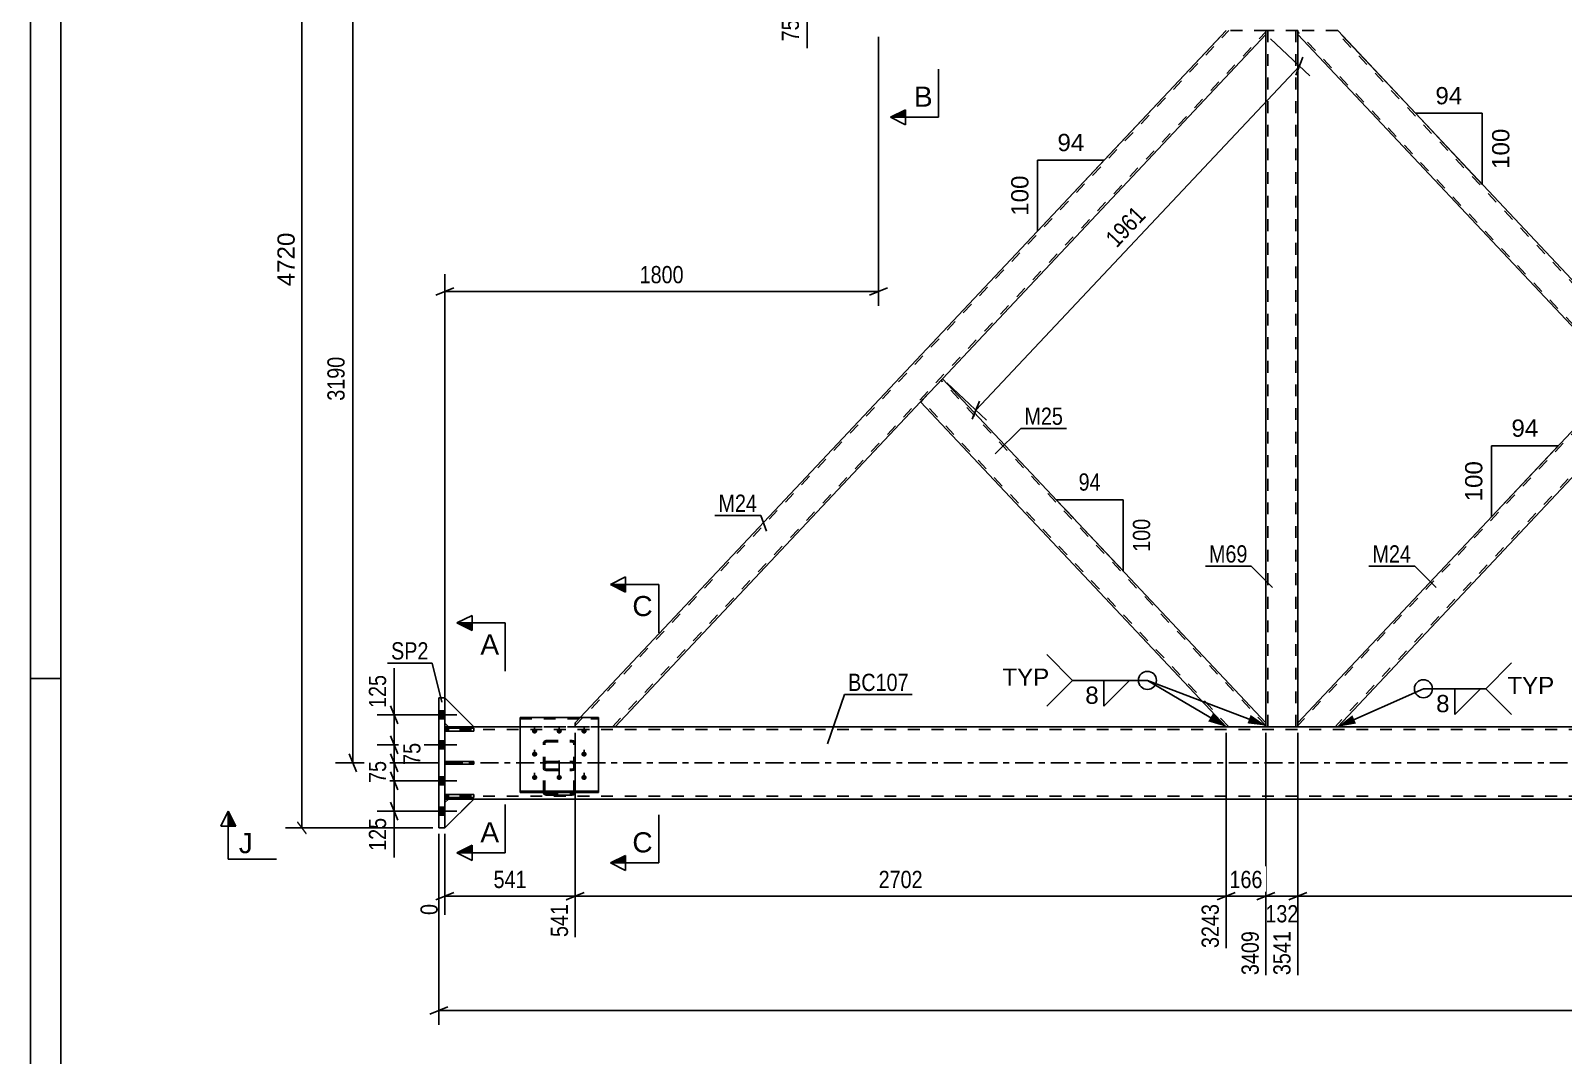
# Model space of a CAD drawing. Header units: millimetres. Extents: x -141 to 1048, y -561 to 280.
# Drawn here: x -140.8 to 113.7, y -176.2 to -6 of the extents above; entities that cross this region are included whole.
import ezdxf

# ---------------------------------------------------------------- set-up
doc = ezdxf.new("R2010")
doc.units = ezdxf.units.MM
doc.linetypes.add('DXK_LINE_DOT2', pattern=[3.9198, 1.9599, -1.9599])
doc.linetypes.add('DXK_LINE_DOT3', pattern=[5.9187, 2.979, -0.9799, 0.9799, -0.9799])
doc.styles.add('Arial', font='ARIAL.TTF', dxfattribs={"height": 0.2})
doc.styles.add('Arial Narrow', font='ARIALN.TTF', dxfattribs={"height": 0.2})

# ---------------------------------------------------------------- blocks, each defined once
blk = doc.blocks.new('Unknown-389626618-1160')
at = {"color": 5, "linetype": 'Continuous'}
for p, q in [((-140.8, 280.39), (-140.8, -560.61)), ((-135.8, 275.39), (-135.8, -555.61)), ((-135.8, -113.61), (-140.8, -113.61))]:
    blk.add_line(p, q, dxfattribs=at)
blk = doc.blocks.new('Part-389626618-6339 - 6323')
at = {"color": 2, "linetype": 'Continuous'}
for p, q in [((69.64, -6.66), (69.64, -6)), ((123.38, -63.8), (69.64, -6.66)), ((127, -59.95), (76.27, -6)), ((126.73, -60.23), (123.38, -63.8)), ((127, -59.95), (126.73, -60.23))]:
    blk.add_line(p, q, dxfattribs=at)
at = {"color": 7, "linetype": 'DXK_LINE_DOT2'}
for p, q in [((76.27, -6), (69.64, -6)), ((123.6, -63.57), (69.64, -6.19)), ((126.78, -60.18), (75.83, -6)), ((126.97, -59.98), (126.73, -60.23))]:
    blk.add_line(p, q, dxfattribs=at)
blk = doc.blocks.new('Part-389626618-6446 - 6323')
at = {"color": 2, "linetype": 'Continuous'}
for p, q in [((-73, -138.4), (-73, -116.8)), ((-72, -116.8), (-73, -116.8)), ((-72, -138.4), (-72, -116.8)), ((-72, -138.4), (-73, -138.4))]:
    blk.add_line(p, q, dxfattribs=at)
blk = doc.blocks.new('Part-389626618-6329 - 6323')
at = {"color": 7, "linetype": 'DXK_LINE_DOT2'}
for p, q in [((-50.36, -121.41), (58.17, -6)), ((-44.17, -121.6), (64.36, -6.19)), ((64.36, -6), (57.73, -6)), ((7, -67.65), (10.62, -63.8)), ((-50.36, -120.94), (-49.53, -120.06)), ((-50.36, -121.6), (-50.36, -120.94)), ((-50.36, -121.6), (-43.73, -121.6))]:
    blk.add_line(p, q, dxfattribs=at)
at = {"color": 2, "linetype": 'Continuous'}
for p, q in [((-49.53, -120.06), (57.73, -6)), ((10.62, -63.8), (64.36, -6.66)), ((64.36, -6.66), (64.36, -6)), ((-43.73, -121.6), (7, -67.65))]:
    blk.add_line(p, q, dxfattribs=at)
blk = doc.blocks.new('Part-389626618-6334 - 6323')
at = {"color": 7, "linetype": 'DXK_LINE_DOT2'}
for p, q in [((178.17, -6), (69.64, -121.41)), ((184.36, -6.19), (75.83, -121.6)), ((184.36, -6), (177.73, -6)), ((127, -59.95), (123.38, -63.8)), ((130.62, -63.8), (127, -67.65)), ((76.27, -121.6), (69.64, -121.6))]:
    blk.add_line(p, q, dxfattribs=at)
at = {"color": 2, "linetype": 'Continuous'}
for p, q in [((177.73, -6), (127, -59.95)), ((184.36, -6.66), (130.62, -63.8)), ((184.36, -6.66), (184.36, -6)), ((123.38, -63.8), (69.64, -120.94)), ((127, -67.65), (76.27, -121.6)), ((69.64, -121.6), (69.64, -120.94))]:
    blk.add_line(p, q, dxfattribs=at)
blk = doc.blocks.new('Part-389626618-6406 - 6323')
at = {"color": 2, "linetype": 'Continuous'}
for p, q in [((7.44, -67.19), (10.62, -63.8)), ((64.36, -120.94), (10.62, -63.8)), ((7, -67.65), (7.44, -67.19)), ((57.73, -121.6), (7, -67.65)), ((64.36, -121.6), (64.36, -120.94))]:
    blk.add_line(p, q, dxfattribs=at)
at = {"color": 7, "linetype": 'DXK_LINE_DOT2'}
for p, q in [((64.36, -121.41), (10.4, -64.03)), ((7.03, -67.62), (7.44, -67.19)), ((7.22, -67.42), (7.24, -67.4)), ((58.17, -121.6), (7.22, -67.42)), ((64.36, -121.6), (57.73, -121.6))]:
    blk.add_line(p, q, dxfattribs=at)
blk = doc.blocks.new('Part-389626618-6693 - 6323')
at = {"color": 2, "linetype": 'Continuous'}
for p, q in [((-72, -122.34), (-72, -121.86)), ((-72, -121.86), (-67.2, -121.86)), ((-67.2, -121.86), (-67.2, -122.34)), ((-67.2, -122.34), (-72, -122.34))]:
    blk.add_line(p, q, dxfattribs=at)
at = {"color": 7, "linetype": 'DXK_LINE_DOT2'}
blk.add_line((-71.4, -122.34), (-71.4, -121.86), dxfattribs=at)
blk = doc.blocks.new('Part-389626618-6690 - 6323')
at = {"color": 2, "linetype": 'Continuous'}
for p, q in [((-72, -133.34), (-72, -132.86)), ((-72, -132.86), (-67.2, -132.86)), ((-67.2, -133.34), (-72, -133.34)), ((-67.2, -132.86), (-67.2, -133.34))]:
    blk.add_line(p, q, dxfattribs=at)
at = {"color": 7, "linetype": 'DXK_LINE_DOT2'}
blk.add_line((-71.4, -133.34), (-71.4, -132.86), dxfattribs=at)
blk = doc.blocks.new('Part-389626618-6374 - 6323')
at = {"color": 7, "linetype": 'DXK_LINE_DOT2'}
for p, q in [((69.64, -6), (64.36, -6)), ((64.36, -6.66), (64.36, -6)), ((64.68, -121.6), (64.68, -6)), ((69.32, -121.6), (69.32, -6)), ((69.64, -6.66), (69.64, -6)), ((64.36, -121.6), (64.36, -120.94)), ((69.64, -121.6), (64.36, -121.6)), ((69.64, -121.6), (69.64, -120.94))]:
    blk.add_line(p, q, dxfattribs=at)
at = {"color": 2, "linetype": 'Continuous'}
for p, q in [((64.36, -120.94), (64.36, -6.66)), ((69.64, -120.94), (69.64, -6.66))]:
    blk.add_line(p, q, dxfattribs=at)
blk = doc.blocks.new('Part-389626618-6397 - 6323')
at = {"color": 7, "linetype": 'DXK_LINE_DOT2'}
for p, q in [((-55.6, -124.18), (-55.64, -124.36)), ((-55.64, -132.46), (-55.64, -124.36)), ((-55.5, -124.04), (-55.6, -124.18)), ((-55.34, -123.94), (-55.5, -124.04)), ((-55.4, -124.36), (-55.38, -124.27)), ((-55.4, -132.46), (-55.4, -124.36)), ((-55.38, -124.27), (-55.33, -124.2)), ((-55.16, -123.91), (-55.34, -123.94)), ((-55.33, -124.2), (-55.25, -124.15)), ((-55.25, -124.15), (-55.16, -124.13)), ((-55.16, -123.91), (-50.84, -123.91)), ((-55.16, -124.13), (-50.84, -124.13)), ((-50.66, -123.94), (-50.84, -123.91)), ((-50.84, -124.13), (-50.75, -124.15)), ((-50.75, -124.15), (-50.67, -124.2)), ((-50.67, -124.2), (-50.62, -124.27)), ((-50.5, -124.04), (-50.66, -123.94)), ((-50.62, -124.27), (-50.6, -124.36)), ((-50.6, -132.46), (-50.6, -124.36)), ((-50.4, -124.18), (-50.5, -124.04)), ((-50.36, -124.36), (-50.4, -124.18)), ((-50.36, -132.46), (-50.36, -124.36)), ((-55.64, -127.86), (-55.6, -127.67)), ((-55.64, -128.42), (-55.6, -128.59)), ((-55.6, -128.59), (-55.5, -128.74)), ((-55.5, -128.74), (-55.34, -128.83)), ((-55.38, -127.77), (-55.4, -127.86)), ((-55.38, -128.5), (-55.4, -128.42)), ((-55.33, -127.68), (-55.38, -127.77)), ((-55.33, -128.58), (-55.38, -128.5)), ((-55.34, -127.39), (-55.16, -127.35)), ((-55.34, -128.83), (-55.16, -128.87)), ((-55.25, -127.63), (-55.33, -127.68)), ((-55.25, -128.63), (-55.33, -128.58)), ((-55.16, -127.61), (-55.25, -127.63)), ((-55.16, -128.64), (-55.25, -128.63)), ((-55.16, -127.35), (-50.84, -127.35)), ((-55.16, -127.61), (-50.84, -127.61)), ((-55.16, -128.64), (-50.84, -128.64)), ((-55.16, -128.87), (-50.84, -128.87)), ((-50.84, -127.35), (-50.66, -127.39)), ((-50.75, -127.63), (-50.84, -127.61)), ((-50.75, -128.63), (-50.84, -128.64)), ((-50.84, -128.87), (-50.66, -128.83)), ((-50.67, -127.68), (-50.75, -127.63)), ((-50.67, -128.58), (-50.75, -128.63)), ((-50.62, -127.77), (-50.67, -127.68)), ((-50.62, -128.5), (-50.67, -128.58)), ((-50.66, -128.83), (-50.5, -128.74)), ((-50.6, -127.86), (-50.62, -127.77)), ((-50.6, -128.42), (-50.62, -128.5)), ((-50.5, -128.74), (-50.4, -128.59)), ((-50.4, -127.67), (-50.36, -127.86)), ((-50.4, -128.59), (-50.36, -128.42)), ((-55.63, -132.5), (-55.64, -132.46)), ((-55.4, -132.46), (-55.38, -132.56)), ((-55.38, -132.56), (-55.33, -132.64)), ((-55.33, -132.64), (-55.25, -132.7)), ((-55.25, -132.7), (-55.16, -132.72)), ((-55.16, -132.72), (-50.84, -132.72)), ((-50.84, -132.72), (-50.75, -132.7)), ((-50.75, -132.7), (-50.67, -132.64)), ((-50.67, -132.64), (-50.62, -132.56)), ((-50.62, -132.56), (-50.6, -132.46)), ((-50.36, -132.46), (-50.37, -132.5))]:
    blk.add_line(p, q, dxfattribs=at)
at = {"color": 7, "linetype": 'DXK_LINE_DOT3'}
blk.add_line((-53, -130.16), (-53, -126.39), dxfattribs=at)
at = {"color": 2, "linetype": 'Continuous'}
for p, q in [((-55.6, -132.66), (-55.63, -132.5)), ((-55.16, -132.97), (-55.34, -132.93)), ((-55.16, -132.97), (-50.84, -132.97)), ((-50.66, -132.93), (-50.84, -132.97)), ((-50.37, -132.5), (-50.4, -132.66))]:
    blk.add_line(p, q, dxfattribs=at)
at = {"color": 7, "linetype": 'DXK_LINE_DOT2'}
for centre, start, end in [((-55.14, -127.84), 114.32, 159.2417), ((-50.86, -127.84), 20.7583, 65.68)]:
    blk.add_arc(centre, 0.496, start, end, dxfattribs=at)
at = {"color": 2, "linetype": 'Continuous'}
for centre, start, end in [((-55.14, -132.48), 200.7583, 245.68), ((-50.86, -132.48), 294.32, 339.2417)]:
    blk.add_arc(centre, 0.496, start, end, dxfattribs=at)
blk = doc.blocks.new('Part-389626618-6480 - 6323')
at = {"color": 2, "linetype": 'Continuous'}
for p, q in [((-59.5, -120.06), (-46.5, -120.06)), ((-59.5, -132.5), (-59.5, -120.06)), ((-46.5, -132.5), (-46.5, -120.06)), ((-59.5, -132.28), (-46.5, -132.28)), ((-46.5, -132.5), (-59.5, -132.5))]:
    blk.add_line(p, q, dxfattribs=at)
at = {"color": 7, "linetype": 'DXK_LINE_DOT2'}
blk.add_line((-59.5, -120.28), (-46.5, -120.28), dxfattribs=at)
blk = doc.blocks.new('Part-389626618-6500 - 6323')
at = {"color": 2, "linetype": 'Continuous'}
for p, q in [((-72, -121.6), (-71.4, -121.6)), ((-59.5, -121.6), (-67.2, -121.6)), ((180.5, -121.6), (-46.5, -121.6)), ((-72, -133.6), (-71.4, -133.6)), ((555.64, -133.6), (-67.2, -133.6))]:
    blk.add_line(p, q, dxfattribs=at)
at = {"color": 7, "linetype": 'DXK_LINE_DOT2'}
for p, q in [((-72, -133.6), (-72, -121.6)), ((555.64, -122.08), (-72, -122.08)), ((-67.2, -121.6), (-71.4, -121.6)), ((555.64, -121.6), (-59.5, -121.6)), ((-59.5, -121.6), (-46.5, -121.6)), ((555.64, -133.12), (-72, -133.12)), ((-67.2, -133.6), (-71.4, -133.6))]:
    blk.add_line(p, q, dxfattribs=at)
at = {"color": 7, "linetype": 'DXK_LINE_DOT3'}
blk.add_line((-72, -127.6), (555.64, -127.6), dxfattribs=at)
blk = doc.blocks.new('Part-389626618-6675 - 6323')
at = {"color": 7, "linetype": 'DXK_LINE_DOT2'}
for p, q in [((-71.4, -133.6), (-72, -134.2)), ((-72, -138.4), (-67.2, -133.6)), ((-72, -134.2), (-72, -138.4)), ((-67.2, -133.6), (-71.4, -133.6))]:
    blk.add_line(p, q, dxfattribs=at)
blk = doc.blocks.new('Bolt-389626618-6561 - 6323')
at = {"linetype": 'Continuous'}
for points in [[(-73, -118.94), (-73, -120.26), (-72, -120.26), (-72, -118.94)], [(-73, -118.94), (-73, -120.26), (-72, -120.26), (-72, -118.94)], [(-73, -118.94), (-73, -120.26), (-72, -120.26), (-72, -118.94)], [(-73, -123.94), (-73, -125.26), (-72, -125.26), (-72, -123.94)], [(-73, -123.94), (-73, -125.26), (-72, -125.26), (-72, -123.94)], [(-73, -129.94), (-73, -131.26), (-72, -131.26), (-72, -129.94)], [(-73, -129.94), (-73, -131.26), (-72, -131.26), (-72, -129.94)], [(-73, -134.94), (-73, -136.26), (-72, -136.26), (-72, -134.94)], [(-73, -134.94), (-73, -136.26), (-72, -136.26), (-72, -134.94)], [(-73, -134.94), (-73, -136.26), (-72, -136.26), (-72, -134.94)]]:
    blk.add_hatch(color=1, dxfattribs=at).paths.add_polyline_path(points)
at = {"color": 1, "linetype": 'Continuous'}
for p, q in [((-74.76, -119.6), (-70, -119.6)), ((-74.76, -119.6), (-70, -119.6)), ((-74.76, -119.6), (-70, -119.6)), ((-73, -118.94), (-72, -118.94)), ((-73, -118.94), (-72, -118.94)), ((-73, -118.94), (-72, -118.94)), ((-73, -120.26), (-72, -120.26)), ((-73, -120.26), (-72, -120.26)), ((-73, -120.26), (-72, -120.26)), ((-74.76, -124.6), (-70, -124.6)), ((-74.76, -124.6), (-70, -124.6)), ((-73, -123.94), (-72, -123.94)), ((-73, -123.94), (-72, -123.94)), ((-73, -125.26), (-72, -125.26)), ((-73, -125.26), (-72, -125.26)), ((-74.76, -130.6), (-70, -130.6)), ((-74.76, -130.6), (-70, -130.6)), ((-73, -129.94), (-72, -129.94)), ((-73, -129.94), (-72, -129.94)), ((-73, -131.26), (-72, -131.26)), ((-73, -131.26), (-72, -131.26)), ((-74.76, -135.6), (-70, -135.6)), ((-74.76, -135.6), (-70, -135.6)), ((-74.76, -135.6), (-70, -135.6)), ((-73, -134.94), (-72, -134.94)), ((-73, -134.94), (-72, -134.94)), ((-73, -134.94), (-72, -134.94)), ((-73, -136.26), (-72, -136.26)), ((-73, -136.26), (-72, -136.26)), ((-73, -136.26), (-72, -136.26))]:
    blk.add_line(p, q, dxfattribs=at)
blk = doc.blocks.new('Bolt-389626618-6569 - 6323')
at = {"linetype": 'Continuous'}
for points in [[(-57.1, -122.73), (-57.19, -122.72), (-57.28, -122.69), (-57.36, -122.65), (-57.43, -122.59), (-57.48, -122.52), (-57.52, -122.44), (-57.54, -122.36), (-57.54, -122.27), (-57.52, -122.19), (-57.48, -122.11), (-57.43, -122.04), (-57.36, -121.98), (-57.28, -121.94), (-57.19, -121.91), (-57.1, -121.9), (-57.01, -121.91), (-56.92, -121.94), (-56.84, -121.98), (-56.77, -122.04), (-56.72, -122.11), (-56.68, -122.19), (-56.66, -122.27), (-56.66, -122.36), (-56.68, -122.44), (-56.72, -122.52), (-56.77, -122.59), (-56.84, -122.65), (-56.92, -122.69), (-57.01, -122.72)], [(-53.02, -122.73), (-53.11, -122.72), (-53.2, -122.69), (-53.28, -122.65), (-53.35, -122.59), (-53.4, -122.52), (-53.44, -122.44), (-53.46, -122.36), (-53.46, -122.27), (-53.44, -122.19), (-53.4, -122.11), (-53.35, -122.04), (-53.28, -121.98), (-53.2, -121.94), (-53.11, -121.91), (-53.02, -121.9), (-52.93, -121.91), (-52.84, -121.94), (-52.76, -121.98), (-52.69, -122.04), (-52.64, -122.11), (-52.6, -122.19), (-52.58, -122.27), (-52.58, -122.36), (-52.6, -122.44), (-52.64, -122.52), (-52.69, -122.59), (-52.76, -122.65), (-52.84, -122.69), (-52.93, -122.72)], [(-48.9, -122.73), (-48.99, -122.72), (-49.08, -122.69), (-49.16, -122.65), (-49.23, -122.59), (-49.28, -122.52), (-49.32, -122.44), (-49.34, -122.36), (-49.34, -122.27), (-49.32, -122.19), (-49.28, -122.11), (-49.23, -122.04), (-49.16, -121.98), (-49.08, -121.94), (-48.99, -121.91), (-48.9, -121.9), (-48.81, -121.91), (-48.72, -121.94), (-48.64, -121.98), (-48.57, -122.04), (-48.52, -122.11), (-48.48, -122.19), (-48.46, -122.27), (-48.46, -122.36), (-48.48, -122.44), (-48.52, -122.52), (-48.57, -122.59), (-48.64, -122.65), (-48.72, -122.69), (-48.81, -122.72)], [(-57.1, -126.56), (-57.19, -126.55), (-57.28, -126.53), (-57.36, -126.48), (-57.43, -126.43), (-57.48, -126.36), (-57.52, -126.28), (-57.54, -126.19), (-57.54, -126.11), (-57.52, -126.02), (-57.48, -125.94), (-57.43, -125.87), (-57.36, -125.81), (-57.28, -125.77), (-57.19, -125.74), (-57.1, -125.74), (-57.01, -125.74), (-56.92, -125.77), (-56.84, -125.81), (-56.77, -125.87), (-56.72, -125.94), (-56.68, -126.02), (-56.66, -126.11), (-56.66, -126.19), (-56.68, -126.28), (-56.72, -126.36), (-56.77, -126.43), (-56.84, -126.48), (-56.92, -126.53), (-57.01, -126.55)], [(-48.9, -126.56), (-48.99, -126.55), (-49.08, -126.53), (-49.16, -126.48), (-49.23, -126.43), (-49.28, -126.36), (-49.32, -126.28), (-49.34, -126.19), (-49.34, -126.11), (-49.32, -126.02), (-49.28, -125.94), (-49.23, -125.87), (-49.16, -125.81), (-49.08, -125.77), (-48.99, -125.74), (-48.9, -125.74), (-48.81, -125.74), (-48.72, -125.77), (-48.64, -125.81), (-48.57, -125.87), (-48.52, -125.94), (-48.48, -126.02), (-48.46, -126.11), (-48.46, -126.19), (-48.48, -126.28), (-48.52, -126.36), (-48.57, -126.43), (-48.64, -126.48), (-48.72, -126.53), (-48.81, -126.55)], [(-57.1, -130.43), (-57.19, -130.43), (-57.28, -130.4), (-57.36, -130.36), (-57.43, -130.3), (-57.48, -130.23), (-57.52, -130.15), (-57.54, -130.06), (-57.54, -129.98), (-57.52, -129.89), (-57.48, -129.81), (-57.43, -129.74), (-57.36, -129.69), (-57.28, -129.64), (-57.19, -129.62), (-57.1, -129.61), (-57.01, -129.62), (-56.92, -129.64), (-56.84, -129.69), (-56.77, -129.74), (-56.72, -129.81), (-56.68, -129.89), (-56.66, -129.98), (-56.66, -130.06), (-56.68, -130.15), (-56.72, -130.23), (-56.77, -130.3), (-56.84, -130.36), (-56.92, -130.4), (-57.01, -130.43)], [(-53.02, -130.43), (-53.11, -130.43), (-53.2, -130.4), (-53.28, -130.36), (-53.35, -130.3), (-53.4, -130.23), (-53.44, -130.15), (-53.46, -130.06), (-53.46, -129.98), (-53.44, -129.89), (-53.4, -129.81), (-53.35, -129.74), (-53.28, -129.69), (-53.2, -129.64), (-53.11, -129.62), (-53.02, -129.61), (-52.93, -129.62), (-52.84, -129.64), (-52.76, -129.69), (-52.69, -129.74), (-52.64, -129.81), (-52.6, -129.89), (-52.58, -129.98), (-52.58, -130.06), (-52.6, -130.15), (-52.64, -130.23), (-52.69, -130.3), (-52.76, -130.36), (-52.84, -130.4), (-52.93, -130.43)], [(-48.9, -130.43), (-48.99, -130.43), (-49.08, -130.4), (-49.16, -130.36), (-49.23, -130.3), (-49.28, -130.23), (-49.32, -130.15), (-49.34, -130.06), (-49.34, -129.98), (-49.32, -129.89), (-49.28, -129.81), (-49.23, -129.74), (-49.16, -129.69), (-49.08, -129.64), (-48.99, -129.62), (-48.9, -129.61), (-48.81, -129.62), (-48.72, -129.64), (-48.64, -129.69), (-48.57, -129.74), (-48.52, -129.81), (-48.48, -129.89), (-48.46, -129.98), (-48.46, -130.06), (-48.48, -130.15), (-48.52, -130.23), (-48.57, -130.3), (-48.64, -130.36), (-48.72, -130.4), (-48.81, -130.43)]]:
    blk.add_hatch(color=1, dxfattribs=at).paths.add_polyline_path(points)
at = {"color": 1, "linetype": 'Continuous'}
for p, q in [((-57.1, -122.71), (-57.1, -121.58)), ((-53.02, -122.71), (-53.02, -121.58)), ((-48.9, -122.71), (-48.9, -121.58)), ((-57.1, -126.55), (-57.1, -125.41)), ((-48.9, -126.55), (-48.9, -125.41)), ((-57.1, -130.42), (-57.1, -129.28)), ((-53.02, -130.42), (-53.02, -129.28)), ((-48.9, -130.42), (-48.9, -129.28))]:
    blk.add_line(p, q, dxfattribs=at)
blk = doc.blocks.new('Part-389626618-6699 - 6323')
at = {"color": 7, "linetype": 'DXK_LINE_DOT2'}
for p, q in [((-67.2, -132.86), (-72, -132.86)), ((-72, -132.86), (-72, -133.34)), ((-72, -133.34), (-67.2, -133.34)), ((-71.4, -133.34), (-71.4, -132.86)), ((-67.2, -133.34), (-67.2, -132.86))]:
    blk.add_line(p, q, dxfattribs=at)
blk = doc.blocks.new('Part-389626618-6678 - 6323')
at = {"color": 2, "linetype": 'Continuous'}
for p, q in [((-71.4, -133.6), (-72, -134.2)), ((-72, -138.4), (-67.2, -133.6)), ((-67.2, -133.6), (-71.4, -133.6))]:
    blk.add_line(p, q, dxfattribs=at)
at = {"color": 7, "linetype": 'DXK_LINE_DOT2'}
blk.add_line((-72, -138.4), (-72, -134.2), dxfattribs=at)
blk = doc.blocks.new('Part-389626618-6681 - 6323')
at = {"color": 7, "linetype": 'DXK_LINE_DOT2'}
for p, q in [((-72, -121), (-72, -116.8)), ((-72, -116.8), (-67.2, -121.6)), ((-71.4, -121.6), (-72, -121)), ((-67.2, -121.6), (-71.4, -121.6))]:
    blk.add_line(p, q, dxfattribs=at)
blk = doc.blocks.new('Part-389626618-6684 - 6323')
at = {"color": 2, "linetype": 'Continuous'}
for p, q in [((-67.2, -121.6), (-72, -116.8)), ((-72, -121), (-71.4, -121.6)), ((-71.4, -121.6), (-67.2, -121.6))]:
    blk.add_line(p, q, dxfattribs=at)
at = {"color": 7, "linetype": 'DXK_LINE_DOT2'}
blk.add_line((-72, -116.8), (-72, -121), dxfattribs=at)
blk = doc.blocks.new('Part-389626618-6687 - 6323')
at = {"color": 2, "linetype": 'Continuous'}
for p, q in [((-72, -127.84), (-72, -127.36)), ((-72, -127.36), (-67.2, -127.36)), ((-67.2, -127.84), (-72, -127.84)), ((-67.2, -127.36), (-67.2, -127.84))]:
    blk.add_line(p, q, dxfattribs=at)
at = {"color": 7, "linetype": 'DXK_LINE_DOT2'}
blk.add_line((-71.4, -127.84), (-71.4, -127.36), dxfattribs=at)
blk = doc.blocks.new('Part-389626618-6696 - 6323')
at = {"color": 7, "linetype": 'DXK_LINE_DOT2'}
for p, q in [((-67.2, -127.36), (-72, -127.36)), ((-72, -127.36), (-72, -127.84)), ((-72, -127.84), (-67.2, -127.84)), ((-71.4, -127.84), (-71.4, -127.36)), ((-67.2, -127.84), (-67.2, -127.36))]:
    blk.add_line(p, q, dxfattribs=at)
blk = doc.blocks.new('Part-389626618-6702 - 6323')
at = {"color": 7, "linetype": 'DXK_LINE_DOT2'}
for p, q in [((-67.2, -121.86), (-72, -121.86)), ((-72, -121.86), (-72, -122.34)), ((-71.4, -122.34), (-71.4, -121.86)), ((-67.2, -122.34), (-67.2, -121.86)), ((-72, -122.34), (-67.2, -122.34))]:
    blk.add_line(p, q, dxfattribs=at)
blk = doc.blocks.new('StraightDimension-389626618-25746 - 6323')
at = {"color": 7, "linetype": 'Continuous'}
for p, q in [((64.36, -122.6), (64.36, -162.85)), ((69.64, -122.6), (69.64, -162.85)), ((62.86, -150.34), (65.86, -149.14)), ((64.36, -149.74), (69.64, -149.74)), ((71.14, -149.14), (68.14, -150.34))]:
    blk.add_line(p, q, dxfattribs=at)
at = {"color": 0}
blk.add_wipeout([(70.34, -154.69), (70.34, -150.49), (63.66, -150.49), (63.66, -154.69)], dxfattribs=at)
at = {"color": 0, "linetype": 'Continuous'}
blk.add_wipeout([(69.04, -154.94), (64.84, -154.94), (64.84, -163.45), (69.04, -163.45)], dxfattribs=at)
at = {"color": 3, "style": 'Arial Narrow'}
blk.add_text('132', height=2.863, dxfattribs=at).set_placement((64.26, -154.09))
at = {"color": 3, "linetype": 'Continuous', "style": 'Arial Narrow'}
blk.add_text('3541', height=2.863, rotation=90.0002, dxfattribs=at).set_placement((68.44, -162.85))
blk = doc.blocks.new('StraightDimension-389626618-25747 - 6323')
at = {"color": 7, "linetype": 'Continuous'}
for p, q in [((57.73, -122.6), (57.73, -158.35)), ((64.36, -122.6), (64.36, -162.85)), ((56.23, -150.34), (59.23, -149.14)), ((57.73, -149.74), (64.36, -149.74)), ((65.86, -149.14), (62.86, -150.34))]:
    blk.add_line(p, q, dxfattribs=at)
at = {"color": 0}
blk.add_wipeout([(64.39, -148.99), (64.39, -144.79), (57.7, -144.79), (57.7, -148.99)], dxfattribs=at)
at = {"color": 0, "linetype": 'Continuous'}
blk.add_wipeout([(63.76, -154.94), (59.56, -154.94), (59.56, -163.45), (63.76, -163.45)], dxfattribs=at)
at = {"color": 3, "style": 'Arial Narrow'}
blk.add_text('166', height=2.863, dxfattribs=at).set_placement((58.3, -148.39))
at = {"color": 3, "linetype": 'Continuous', "style": 'Arial Narrow'}
blk.add_text('3409', height=2.863, rotation=90.0002, dxfattribs=at).set_placement((63.16, -162.85))
blk = doc.blocks.new('StraightDimension-389626618-53090 - 6323')
at = {"color": 7, "linetype": 'Continuous'}
for p, q in [((-1, 0), (-14.71, 0)), ((-12.46, 1.5), (-11.26, -1.5)), ((-11.86, -3), (-11.86, 0)), ((-11.26, -4.5), (-12.46, -1.5)), ((-2.6, -3), (-14.71, -3))]:
    blk.add_line(p, q, dxfattribs=at)
at = {"color": 0}
blk.add_wipeout([(-12.61, -3.53), (-16.81, -3.53), (-16.81, -8.38), (-12.61, -8.38)], dxfattribs=at)
at = {"color": 7, "linetype": 'Continuous'}
blk.add_line((-11.86, -3), (-11.86, -8.91), dxfattribs=at)
blk.add_line((-11.86, -3), (-11.86, -8.91), dxfattribs=at)
at = {"color": 3, "style": 'Arial Narrow'}
blk.add_text('75', height=2.863, rotation=90.0002, dxfattribs=at).set_placement((-13.21, -7.78))
blk = doc.blocks.new('AngleDimension-389626618-24327 - 6323')
at = {"color": 7, "linetype": 'Continuous'}
for p, q in [((101.8, -74.94), (112.9, -74.94)), ((101.8, -86.74), (112.9, -74.94)), ((101.8, -86.74), (101.8, -74.94)), ((112.58, -75.28), (112.9, -74.94))]:
    blk.add_line(p, q, dxfattribs=at)
at = {"color": 0}
for points in [[(110.18, -74.04), (110.18, -69.84), (104.53, -69.84), (104.53, -74.04)], [(100.9, -76.9), (96.7, -76.9), (96.7, -84.77), (100.9, -84.77)]]:
    blk.add_wipeout(points, dxfattribs=at)
at = {"color": 3, "style": 'Arial'}
blk.add_text('94', height=2.865, dxfattribs=at).set_placement((105.13, -73.44))
blk.add_text('100', height=2.865, rotation=90.0002, dxfattribs=at).set_placement((100.3, -84.17))
blk = doc.blocks.new('StraightDimension-389626618-53164 - 6323')
at = {"color": 7, "linetype": 'Continuous'}
for p, q in [((-81.02, -129.1), (-79.82, -132.1)), ((-74.61, -130.6), (-83.27, -130.6)), ((-80.42, -135.6), (-80.42, -130.6)), ((-79.82, -137.1), (-81.02, -134.1)), ((-74.61, -135.6), (-83.27, -135.6))]:
    blk.add_line(p, q, dxfattribs=at)
at = {"color": 0}
blk.add_wipeout([(-81.17, -136.13), (-85.37, -136.13), (-85.37, -142.81), (-81.17, -142.81)], dxfattribs=at)
at = {"color": 7, "linetype": 'Continuous'}
blk.add_line((-80.42, -135.6), (-80.42, -143.33), dxfattribs=at)
blk.add_line((-80.42, -135.6), (-80.42, -143.33), dxfattribs=at)
at = {"color": 3, "style": 'Arial Narrow'}
blk.add_text('125', height=2.863, rotation=90.0002, dxfattribs=at).set_placement((-81.77, -142.21))
blk = doc.blocks.new('StraightDimension-389626618-24314 - 6323')
at = {"linetype": 'Continuous'}
blk.add_hatch(color=7, dxfattribs=at).paths.add_polyline_path([(-94.93, -139.3), (-95.08, -139.5), (-96.58, -137.5), (-96.43, -137.3)])
at = {"color": 7, "linetype": 'Continuous'}
for p, q in [((-95.75, -138.4), (-95.75, 50.4)), ((-74, -138.4), (-98.45, -138.4))]:
    blk.add_line(p, q, dxfattribs=at)
at = {"color": 0}
blk.add_wipeout([(-96.35, -38.95), (-100.55, -38.95), (-100.55, -49.05), (-96.35, -49.05)], dxfattribs=at)
at = {"color": 3, "style": 'Arial'}
blk.add_text('4720', height=2.865, rotation=90.0002, dxfattribs=at).set_placement((-96.95, -48.45))
blk = doc.blocks.new('AngleDimension-389626618-44375 - 6323')
at = {"color": 7, "linetype": 'Continuous'}
for p, q in [((32.37, -86.92), (29.52, -83.89)), ((40.62, -83.89), (29.52, -83.89)), ((40.62, -95.69), (29.52, -83.89)), ((40.62, -95.69), (40.62, -83.89))]:
    blk.add_line(p, q, dxfattribs=at)
at = {"color": 0}
for points in [[(37.5, -82.99), (37.5, -78.79), (32.64, -78.79), (32.64, -82.99)], [(45.72, -86.45), (41.52, -86.45), (41.52, -93.14), (45.72, -93.14)]]:
    blk.add_wipeout(points, dxfattribs=at)
at = {"color": 3, "style": 'Arial Narrow'}
blk.add_text('94', height=2.863, dxfattribs=at).set_placement((33.24, -82.39))
blk.add_text('100', height=2.863, rotation=90.0002, dxfattribs=at).set_placement((45.12, -92.54))
blk = doc.blocks.new('StraightDimension-389626618-25749 - 6323')
at = {"color": 7, "linetype": 'Continuous'}
for p, q in [((-50.36, -122.6), (-50.36, -156.52)), ((-72, -139.4), (-72, -152.86)), ((-70.5, -149.14), (-73.5, -150.34)), ((-72, -149.74), (-50.36, -149.74)), ((-51.86, -150.34), (-48.86, -149.14))]:
    blk.add_line(p, q, dxfattribs=at)
at = {"color": 0}
blk.add_wipeout([(-57.84, -148.99), (-57.84, -144.79), (-64.52, -144.79), (-64.52, -148.99)], dxfattribs=at)
at = {"color": 0, "linetype": 'Continuous'}
for points in [[(-72.6, -150.44), (-76.8, -150.44), (-76.8, -153.46), (-72.6, -153.46)], [(-50.96, -150.44), (-55.16, -150.44), (-55.16, -157.12), (-50.96, -157.12)]]:
    blk.add_wipeout(points, dxfattribs=at)
at = {"color": 3, "style": 'Arial Narrow'}
blk.add_text('541', height=2.863, dxfattribs=at).set_placement((-63.92, -148.39))
at = {"color": 3, "linetype": 'Continuous', "style": 'Arial Narrow'}
for s, height, p in [('0', 2.86, (-73.2, -152.86)), ('541', 2.863, (-51.56, -156.52))]:
    blk.add_text(s, height=height, rotation=90.0002, dxfattribs=at).set_placement(p)
blk = doc.blocks.new('StraightDimension-389626618-7374 - 6323')
at = {"color": 7, "linetype": 'Continuous'}
for p, q in [((0, -7), (0, -51.7)), ((-72, -120.6), (-72, -46.45)), ((-70.5, -48.7), (-73.5, -49.9)), ((-72, -49.3), (0, -49.3)), ((-1.5, -49.9), (1.5, -48.7))]:
    blk.add_line(p, q, dxfattribs=at)
at = {"color": 0}
blk.add_wipeout([(-31.74, -48.55), (-31.74, -44.35), (-40.26, -44.35), (-40.26, -48.55)], dxfattribs=at)
at = {"color": 3, "style": 'Arial Narrow'}
blk.add_text('1800', height=2.863, dxfattribs=at).set_placement((-39.66, -47.95))
blk = doc.blocks.new('StraightDimension-389626618-7387 - 6323')
at = {"color": 7, "linetype": 'Continuous'}
for p, q in [((-1, 0), (-90.16, 0)), ((-86.71, -1.5), (-87.91, 1.5)), ((-87.31, -127.6), (-87.31, 0)), ((-87.91, -126.1), (-86.71, -129.1)), ((-73, -127.6), (-90.16, -127.6))]:
    blk.add_line(p, q, dxfattribs=at)
at = {"color": 0}
blk.add_wipeout([(-88.06, -59.54), (-92.26, -59.54), (-92.26, -68.06), (-88.06, -68.06)], dxfattribs=at)
at = {"color": 3, "style": 'Arial Narrow'}
blk.add_text('3190', height=2.863, rotation=90.0002, dxfattribs=at).set_placement((-88.66, -67.46))
blk = doc.blocks.new('AngleDimension-389626618-7395 - 6323')
at = {"color": 7, "linetype": 'Continuous'}
for p, q in [((57.05, -6.73), (37.51, -27.51)), ((26.41, -27.51), (37.51, -27.51)), ((26.41, -39.31), (37.51, -27.51)), ((26.41, -39.31), (26.41, -27.51))]:
    blk.add_line(p, q, dxfattribs=at)
at = {"color": 0}
for points in [[(34.78, -26.61), (34.78, -22.41), (29.13, -22.41), (29.13, -26.61)], [(25.51, -29.47), (21.31, -29.47), (21.31, -37.34), (25.51, -37.34)]]:
    blk.add_wipeout(points, dxfattribs=at)
at = {"color": 3, "style": 'Arial'}
blk.add_text('94', height=2.865, dxfattribs=at).set_placement((29.73, -26.01))
blk.add_text('100', height=2.865, rotation=90.0002, dxfattribs=at).set_placement((24.91, -36.74))
blk = doc.blocks.new('AngleDimension-389626618-7399 - 6323')
at = {"color": 7, "linetype": 'Continuous'}
for p, q in [((76.95, -6.73), (89.18, -19.73)), ((100.28, -19.73), (89.18, -19.73)), ((100.28, -31.53), (89.18, -19.73)), ((100.28, -31.53), (100.28, -19.73))]:
    blk.add_line(p, q, dxfattribs=at)
at = {"color": 0}
for points in [[(97.55, -18.83), (97.55, -14.63), (91.9, -14.63), (91.9, -18.83)], [(105.38, -21.69), (101.18, -21.69), (101.18, -29.56), (105.38, -29.56)]]:
    blk.add_wipeout(points, dxfattribs=at)
at = {"color": 3, "style": 'Arial'}
blk.add_text('94', height=2.865, dxfattribs=at).set_placement((92.5, -18.23))
blk.add_text('100', height=2.865, rotation=90.0002, dxfattribs=at).set_placement((104.78, -28.96))
blk = doc.blocks.new('StraightDimension-389626618-7550 - 6323')
at = {"color": 7, "linetype": 'Continuous'}
for p, q in [((65.09, -7.35), (71.66, -13.53)), ((16.18, -69.02), (69.91, -11.88)), ((69.32, -13.39), (70.5, -10.38)), ((11.35, -64.49), (17.92, -70.67)), ((16.77, -67.52), (15.59, -70.53))]:
    blk.add_line(p, q, dxfattribs=at)
at = {"color": 0}
blk.add_wipeout([(45.41, -36.84), (42.35, -33.96), (36.52, -40.16), (39.58, -43.04)], dxfattribs=at)
at = {"color": 3, "style": 'Arial Narrow'}
blk.add_text('1961', height=2.863, rotation=46.7591, dxfattribs=at).set_placement((39.56, -42.19))
blk = doc.blocks.new('StraightDimension-389626618-25745 - 6323')
at = {"color": 7, "linetype": 'Continuous'}
for p, q in [((69.64, -122.6), (69.64, -162.85)), ((177.73, -122.6), (177.73, -158.35)), ((71.14, -149.14), (68.14, -150.34)), ((69.64, -149.74), (177.73, -149.74)), ((176.23, -150.34), (179.23, -149.14))]:
    blk.add_line(p, q, dxfattribs=at)
at = {"color": 0}
blk.add_wipeout([(127.94, -148.99), (127.94, -144.79), (119.43, -144.79), (119.43, -148.99)], dxfattribs=at)
at = {"color": 0, "linetype": 'Continuous'}
blk.add_wipeout([(177.13, -150.44), (172.93, -150.44), (172.93, -158.95), (177.13, -158.95)], dxfattribs=at)
at = {"color": 3, "style": 'Arial Narrow'}
blk.add_text('2702', height=2.863, dxfattribs=at).set_placement((120.03, -148.39))
at = {"color": 3, "linetype": 'Continuous', "style": 'Arial Narrow'}
blk.add_text('6243', height=2.863, rotation=90.0002, dxfattribs=at).set_placement((176.53, -158.35))
blk = doc.blocks.new('StraightDimension-389626618-25748 - 6323')
at = {"color": 7, "linetype": 'Continuous'}
for p, q in [((-50.36, -122.6), (-50.36, -156.52)), ((57.73, -122.6), (57.73, -158.35)), ((-48.86, -149.14), (-51.86, -150.34)), ((-50.36, -149.74), (57.73, -149.74)), ((56.23, -150.34), (59.23, -149.14))]:
    blk.add_line(p, q, dxfattribs=at)
at = {"color": 0}
blk.add_wipeout([(7.94, -148.99), (7.94, -144.79), (-0.57, -144.79), (-0.57, -148.99)], dxfattribs=at)
at = {"color": 0, "linetype": 'Continuous'}
blk.add_wipeout([(57.13, -150.44), (52.93, -150.44), (52.93, -158.95), (57.13, -158.95)], dxfattribs=at)
at = {"color": 3, "style": 'Arial Narrow'}
blk.add_text('2702', height=2.863, dxfattribs=at).set_placement((0.03, -148.39))
at = {"color": 3, "linetype": 'Continuous', "style": 'Arial Narrow'}
blk.add_text('3243', height=2.863, rotation=90.0002, dxfattribs=at).set_placement((56.53, -158.35))
blk = doc.blocks.new('StraightDimension-389626618-44389 - 6323')
at = {"color": 7, "linetype": 'Continuous'}
for p, q in [((-73, -139.4), (-73, -171.12)), ((-71.5, -168.12), (-74.5, -169.32)), ((-73, -168.72), (587.2, -168.72))]:
    blk.add_line(p, q, dxfattribs=at)
blk = doc.blocks.new('StraightDimension-389626618-53161 - 6323')
at = {"color": 7, "linetype": 'Continuous'}
for p, q in [((-74.61, -119.6), (-83.27, -119.6)), ((-81.02, -118.1), (-79.82, -121.1)), ((-80.42, -124.6), (-80.42, -119.6)), ((-74.61, -124.6), (-83.27, -124.6)), ((-79.82, -126.1), (-81.02, -123.1))]:
    blk.add_line(p, q, dxfattribs=at)
at = {"color": 0}
blk.add_wipeout([(-81.17, -112.39), (-85.37, -112.39), (-85.37, -119.08), (-81.17, -119.08)], dxfattribs=at)
at = {"color": 7, "linetype": 'Continuous'}
blk.add_line((-80.42, -119.6), (-80.42, -111.87), dxfattribs=at)
blk.add_line((-80.42, -119.6), (-80.42, -111.87), dxfattribs=at)
at = {"color": 3, "style": 'Arial Narrow'}
blk.add_text('125', height=2.863, rotation=90.0002, dxfattribs=at).set_placement((-81.77, -118.48))
blk = doc.blocks.new('StraightDimension-389626618-53162 - 6323')
at = {"color": 7, "linetype": 'Continuous'}
for p, q in [((-74.61, -124.6), (-82.82, -124.6)), ((-81.02, -123.1), (-79.82, -126.1)), ((-80.42, -127.6), (-80.42, -124.6)), ((-79.82, -129.1), (-81.02, -126.1)), ((-73, -127.6), (-82.82, -127.6))]:
    blk.add_line(p, q, dxfattribs=at)
at = {"color": 0}
blk.add_wipeout([(-75.47, -123.67), (-79.67, -123.67), (-79.67, -128.53), (-75.47, -128.53)], dxfattribs=at)
at = {"color": 3, "style": 'Arial Narrow'}
blk.add_text('75', height=2.863, rotation=90.0002, dxfattribs=at).set_placement((-76.07, -127.93))
blk = doc.blocks.new('StraightDimension-389626618-53163 - 6323')
at = {"color": 7, "linetype": 'Continuous'}
for p, q in [((-81.02, -126.1), (-79.82, -129.1)), ((-73, -127.6), (-83.27, -127.6)), ((-79.82, -132.1), (-81.02, -129.1)), ((-80.42, -130.6), (-80.42, -127.6)), ((-74.61, -130.6), (-83.27, -130.6))]:
    blk.add_line(p, q, dxfattribs=at)
at = {"color": 0}
blk.add_wipeout([(-81.17, -126.67), (-85.37, -126.67), (-85.37, -131.53), (-81.17, -131.53)], dxfattribs=at)
at = {"color": 3, "style": 'Arial Narrow'}
blk.add_text('75', height=2.863, rotation=90.0002, dxfattribs=at).set_placement((-81.77, -130.93))
blk = doc.blocks.new('Mark-389626618-6325 - 6323')
at = {"color": 0}
blk.add_wipeout([(-20.16, -85.91), (-20.16, -82.91), (-26.56, -82.91), (-26.56, -85.91)], dxfattribs=at)
blk.add_wipeout([(-20.16, -85.91), (-20.16, -82.91), (-26.56, -82.91), (-26.56, -85.91)], dxfattribs=at)
at = {"color": 30, "linetype": 'Continuous'}
for p in [(-27.16, -86.51), (-18.59, -89.13)]:
    blk.add_line(p, (-19.56, -86.51), dxfattribs=at)
at = {"color": 3, "style": 'Arial Narrow'}
blk.add_text('M24', height=2.863, dxfattribs=at).set_placement((-26.56, -85.91))
blk = doc.blocks.new('Mark-389626618-6330 - 6323')
at = {"color": 0}
blk.add_wipeout([(88.46, -94.33), (88.46, -91.33), (82.06, -91.33), (82.06, -94.33)], dxfattribs=at)
blk.add_wipeout([(88.46, -94.33), (88.46, -91.33), (82.06, -91.33), (82.06, -94.33)], dxfattribs=at)
at = {"color": 30, "linetype": 'Continuous'}
for p in [(81.46, -94.93), (92.6, -98.47)]:
    blk.add_line(p, (89.06, -94.93), dxfattribs=at)
at = {"color": 3, "style": 'Arial Narrow'}
blk.add_text('M24', height=2.863, dxfattribs=at).set_placement((82.06, -94.33))
blk = doc.blocks.new('Mark-389626618-6402 - 6323')
at = {"color": 0}
blk.add_wipeout([(30.64, -71.46), (30.64, -68.46), (24.25, -68.46), (24.25, -71.46)], dxfattribs=at)
blk.add_wipeout([(30.64, -71.46), (30.64, -68.46), (24.25, -68.46), (24.25, -71.46)], dxfattribs=at)
at = {"color": 30, "linetype": 'Continuous'}
for p, q in [((19.4, -76.3), (23.65, -72.06)), ((23.65, -72.06), (31.24, -72.06))]:
    blk.add_line(p, q, dxfattribs=at)
at = {"color": 3, "style": 'Arial Narrow'}
blk.add_text('M25', height=2.863, dxfattribs=at).set_placement((24.25, -71.46))
blk = doc.blocks.new('Mark-389626618-6370 - 6323')
at = {"color": 0}
blk.add_wipeout([(61.29, -94.33), (61.29, -91.33), (54.9, -91.33), (54.9, -94.33)], dxfattribs=at)
blk.add_wipeout([(61.29, -94.33), (61.29, -91.33), (54.9, -91.33), (54.9, -94.33)], dxfattribs=at)
at = {"color": 30, "linetype": 'Continuous'}
for p in [(54.3, -94.93), (65.43, -98.47)]:
    blk.add_line(p, (61.89, -94.93), dxfattribs=at)
at = {"color": 3, "style": 'Arial Narrow'}
blk.add_text('M69', height=2.863, dxfattribs=at).set_placement((54.9, -94.33))
blk = doc.blocks.new('Mark-389626618-6442 - 6323')
at = {"color": 0}
blk.add_wipeout([(-74.73, -110.43), (-74.73, -107.43), (-80.94, -107.43), (-80.94, -110.43)], dxfattribs=at)
blk.add_wipeout([(-74.73, -110.43), (-74.73, -107.43), (-80.94, -107.43), (-80.94, -110.43)], dxfattribs=at)
at = {"color": 30, "linetype": 'Continuous'}
for p in [(-81.54, -111.03), (-72.5, -117.52)]:
    blk.add_line(p, (-74.13, -111.03), dxfattribs=at)
at = {"color": 3, "style": 'Arial Narrow'}
blk.add_text('SP2', height=2.863, dxfattribs=at).set_placement((-80.94, -110.43))
blk = doc.blocks.new('Mark-389626618-6496 - 6323')
at = {"color": 0}
blk.add_wipeout([(5.02, -115.66), (5.02, -112.66), (-5.03, -112.66), (-5.03, -115.66)], dxfattribs=at)
blk.add_wipeout([(5.02, -115.66), (5.02, -112.66), (-5.03, -112.66), (-5.03, -115.66)], dxfattribs=at)
at = {"color": 30, "linetype": 'Continuous'}
for p, q in [((-8.46, -124.44), (-5.63, -116.26)), ((-5.63, -116.26), (5.62, -116.26))]:
    blk.add_line(p, q, dxfattribs=at)
at = {"color": 3, "style": 'Arial Narrow'}
blk.add_text('BC107', height=2.863, dxfattribs=at).set_placement((-5.03, -115.66))
blk = doc.blocks.new('SectionMark-389626618-7765 - 6323')
at = {"linetype": 'Continuous'}
for points in [[(4.5, 17.1), (4.5, 15.85), (2, 17.1)], [(4.5, -19.13), (4.5, -20.38), (2, -20.38)]]:
    blk.add_hatch(color=6, dxfattribs=at).paths.add_polyline_path(points)
at = {"color": 6, "linetype": 'Continuous'}
for p, q in [((2, 17.1), (4.5, 18.35)), ((4.5, 15.85), (4.5, 18.35)), ((10, 17.1), (2, 17.1)), ((2, 17.1), (4.5, 15.85)), ((2, -20.38), (4.5, -19.13)), ((4.5, -19.13), (4.5, -21.63)), ((10, -20.38), (2, -20.38)), ((4.5, -21.63), (2, -20.38))]:
    blk.add_line(p, q, dxfattribs=at)
at = {"color": 0, "linetype": 'Continuous'}
for points in [[(9, 11.85), (9, 15.35), (5.89, 15.35), (5.89, 11.85)], [(9, -18.63), (9, -15.13), (5.89, -15.13), (5.89, -18.63)]]:
    blk.add_wipeout(points, dxfattribs=at)
at = {"color": 6, "linetype": 'Continuous'}
for p, q in [((10, 17.1), (10, 9.1)), ((10, -20.38), (10, -12.38))]:
    blk.add_line(p, q, dxfattribs=at)
at = {"color": 3, "linetype": 'Continuous', "style": 'Arial'}
for p in [(5.89, 11.85), (5.89, -18.63)]:
    blk.add_text('B', height=3.34, dxfattribs=at).set_placement(p)
blk = doc.blocks.new('SectionMark-389626618-7757 - 6323')
at = {"linetype": 'Continuous'}
for points in [[(-67.5, -104.37), (-67.5, -105.62), (-70, -104.37)], [(-67.5, -141.29), (-67.5, -142.54), (-70, -142.54)]]:
    blk.add_hatch(color=6, dxfattribs=at).paths.add_polyline_path(points)
at = {"color": 6, "linetype": 'Continuous'}
for p, q in [((-70, -104.37), (-67.5, -103.12)), ((-67.5, -105.62), (-67.5, -103.12)), ((-62, -104.37), (-70, -104.37)), ((-70, -104.37), (-67.5, -105.62)), ((-70, -142.54), (-67.5, -141.29)), ((-62, -142.54), (-70, -142.54)), ((-67.5, -143.79), (-70, -142.54)), ((-67.5, -141.29), (-67.5, -143.79))]:
    blk.add_line(p, q, dxfattribs=at)
at = {"color": 0, "linetype": 'Continuous'}
for points in [[(-63, -109.62), (-63, -106.12), (-66.11, -106.12), (-66.11, -109.62)], [(-63, -140.79), (-63, -137.29), (-66.11, -137.29), (-66.11, -140.79)]]:
    blk.add_wipeout(points, dxfattribs=at)
at = {"color": 6, "linetype": 'Continuous'}
for p, q in [((-62, -104.37), (-62, -112.37)), ((-62, -142.54), (-62, -134.54))]:
    blk.add_line(p, q, dxfattribs=at)
at = {"color": 3, "linetype": 'Continuous', "style": 'Arial'}
for p in [(-66.11, -109.62), (-66.11, -140.79)]:
    blk.add_text('A', height=3.34, dxfattribs=at).set_placement(p)
blk = doc.blocks.new('SectionMark-389626618-7759 - 6323')
at = {"color": 6, "linetype": 'Continuous'}
for p, q in [((-44.5, -97.98), (-42, -96.73)), ((-36.5, -97.98), (-44.5, -97.98)), ((-36.5, -144.22), (-44.5, -144.22)), ((-42, -145.47), (-44.5, -144.22))]:
    blk.add_line(p, q, dxfattribs=at)
at = {"color": 0, "linetype": 'Continuous'}
for points in [[(-37.5, -103.23), (-37.5, -99.73), (-40.87, -99.73), (-40.87, -103.23)], [(-37.5, -142.47), (-37.5, -138.97), (-40.87, -138.97), (-40.87, -142.47)]]:
    blk.add_wipeout(points, dxfattribs=at)
at = {"linetype": 'Continuous'}
for points in [[(-42, -97.98), (-42, -99.23), (-44.5, -97.98)], [(-42, -142.97), (-42, -144.22), (-44.5, -144.22)]]:
    blk.add_hatch(color=6, dxfattribs=at).paths.add_polyline_path(points)
at = {"color": 6, "linetype": 'Continuous'}
for p, q in [((-44.5, -97.98), (-42, -99.23)), ((-42, -99.23), (-42, -96.73)), ((-36.5, -97.98), (-36.5, -105.98)), ((-36.5, -144.22), (-36.5, -136.22)), ((-44.5, -144.22), (-42, -142.97)), ((-42, -142.97), (-42, -145.47))]:
    blk.add_line(p, q, dxfattribs=at)
at = {"color": 3, "linetype": 'Continuous', "style": 'Arial'}
for p in [(-40.87, -103.23), (-40.87, -142.47)]:
    blk.add_text('C', height=3.34, dxfattribs=at).set_placement(p)
blk = doc.blocks.new('SectionMark-389626618-36155 - 6323')
at = {"color": 6, "linetype": 'Continuous'}
for p in [(-109.23, -138.1), (-107.98, -143.6)]:
    blk.add_line(p, (-107.98, -135.6), dxfattribs=at)
at = {"color": 0, "linetype": 'Continuous'}
blk.add_wipeout([(-103.9, -142.6), (-103.9, -139.1), (-106.23, -139.1), (-106.23, -142.6)], dxfattribs=at)
at = {"linetype": 'Continuous'}
blk.add_hatch(color=6, dxfattribs=at).paths.add_polyline_path([(-106.73, -138.1), (-107.98, -138.1), (-107.98, -135.6)])
at = {"color": 6, "linetype": 'Continuous'}
for p, q in [((-107.98, -135.6), (-106.73, -138.1)), ((-106.73, -138.1), (-109.23, -138.1)), ((-107.98, -143.6), (-99.98, -143.6))]:
    blk.add_line(p, q, dxfattribs=at)
at = {"color": 3, "linetype": 'Continuous', "style": 'Arial'}
blk.add_text('J', height=3.34, dxfattribs=at).set_placement((-106.23, -142.6))
blk = doc.blocks.new('WeldMark-389626618-40338 - 6323')
at = {"linetype": 'Continuous'}
blk.add_hatch(color=30, dxfattribs=at).paths.add_polyline_path([(79.31, -121.07), (76.27, -121.6), (78.71, -119.7)])
at = {"color": 3, "linetype": 'Continuous'}
for q in [(105.13, -111.01), (105.13, -119.58)]:
    blk.add_line((100.85, -115.29), q, dxfattribs=at)
at = {"color": 30, "linetype": 'Continuous'}
blk.add_line((76.27, -121.6), (90.52, -115.29), dxfattribs=at)
at = {"color": 3, "linetype": 'Continuous'}
blk.add_arc((90.52, -115.29), 1.5, 90, 270, dxfattribs=at)
at = {"color": 0}
blk.add_wipeout([(95.05, -119.39), (95.05, -115.99), (92.42, -115.99), (92.42, -119.39)], dxfattribs=at)
at = {"color": 30, "linetype": 'Continuous'}
blk.add_line((90.52, -115.29), (100.85, -115.29), dxfattribs=at)
at = {"color": 3, "linetype": 'Continuous'}
for p, q in [((95.7, -115.29), (99.99, -115.29)), ((99.99, -115.29), (95.7, -119.58)), ((95.7, -119.58), (95.7, -115.29))]:
    blk.add_line(p, q, dxfattribs=at)
blk.add_arc((90.52, -115.29), 1.5, 270, 90, dxfattribs=at)
at = {"color": 3, "style": 'Arial'}
blk.add_text('8', height=2.87, dxfattribs=at).set_placement((92.62, -119.19))
at = {"color": 0, "linetype": 'Continuous'}
blk.add_wipeout([(112.22, -116.19), (112.22, -113.19), (104.45, -113.19), (104.45, -116.19)], dxfattribs=at)
blk.add_wipeout([(112.22, -116.19), (112.22, -113.19), (104.45, -113.19), (104.45, -116.19)], dxfattribs=at)
at = {"color": 3, "linetype": 'Continuous', "style": 'Arial'}
blk.add_text('TYP', height=2.865, dxfattribs=at).set_placement((104.45, -116.19))
blk = doc.blocks.new('WeldMark-389626618-40362 - 6323')
at = {"linetype": 'Continuous'}
for points in [[(55.53, -119.43), (57.73, -121.6), (54.77, -120.72)], [(61.82, -119.64), (64.36, -121.41), (61.29, -121.04)]]:
    blk.add_hatch(color=30, dxfattribs=at).paths.add_polyline_path(points)
at = {"color": 3, "linetype": 'Continuous'}
for q in [(27.97, -109.61), (27.97, -118.18)]:
    blk.add_line((32.25, -113.9), q, dxfattribs=at)
at = {"color": 30, "linetype": 'Continuous'}
for p in [(57.73, -121.6), (64.36, -121.41)]:
    blk.add_line(p, (44.68, -113.9), dxfattribs=at)
at = {"color": 3, "linetype": 'Continuous'}
for start, end in [(90, 270), (270, 90)]:
    blk.add_arc((44.68, -113.9), 1.5, start, end, dxfattribs=at)
at = {"color": 0}
blk.add_wipeout([(36.78, -118), (36.78, -114.6), (34.15, -114.6), (34.15, -118)], dxfattribs=at)
at = {"color": 30, "linetype": 'Continuous'}
blk.add_line((32.25, -113.9), (44.68, -113.9), dxfattribs=at)
at = {"color": 3, "linetype": 'Continuous'}
for p, q in [((37.43, -113.9), (41.72, -113.9)), ((41.72, -113.9), (37.43, -118.18)), ((37.43, -118.18), (37.43, -113.9))]:
    blk.add_line(p, q, dxfattribs=at)
at = {"color": 3, "style": 'Arial'}
blk.add_text('8', height=2.87, dxfattribs=at).set_placement((34.35, -117.8))
at = {"color": 0, "linetype": 'Continuous'}
blk.add_wipeout([(28.35, -114.8), (28.35, -111.8), (20.58, -111.8), (20.58, -114.8)], dxfattribs=at)
blk.add_wipeout([(28.35, -114.8), (28.35, -111.8), (20.58, -111.8), (20.58, -114.8)], dxfattribs=at)
at = {"color": 3, "linetype": 'Continuous', "style": 'Arial'}
blk.add_text('TYP', height=2.865, dxfattribs=at).set_placement((20.58, -114.8))

msp = doc.modelspace()

# ---------------------------------------------------------------- block references
for name in ['Unknown-389626618-1160', 'Part-389626618-6329 - 6323', 'Part-389626618-6374 - 6323', 'Part-389626618-6339 - 6323', 'Part-389626618-6334 - 6323', 'Part-389626618-6406 - 6323', 'Part-389626618-6446 - 6323', 'Part-389626618-6681 - 6323', 'Part-389626618-6684 - 6323', 'Bolt-389626618-6561 - 6323', 'Part-389626618-6500 - 6323', 'Part-389626618-6693 - 6323', 'Part-389626618-6702 - 6323', 'Part-389626618-6480 - 6323', 'Bolt-389626618-6569 - 6323', 'Part-389626618-6397 - 6323', 'Part-389626618-6687 - 6323', 'Part-389626618-6696 - 6323', 'Part-389626618-6690 - 6323', 'Part-389626618-6699 - 6323', 'Part-389626618-6675 - 6323', 'Part-389626618-6678 - 6323']:
    msp.add_blockref(name, (0, 0))

# ---------------------------------------------------------------- next in the draw order: block references
for name in ['StraightDimension-389626618-53090 - 6323', 'AngleDimension-389626618-24327 - 6323', 'StraightDimension-389626618-25746 - 6323', 'StraightDimension-389626618-53164 - 6323']:
    msp.add_blockref(name, (0, 0))

# ---------------------------------------------------------------- next in the draw order: block references
msp.add_blockref('StraightDimension-389626618-25747 - 6323', (0, 0))

# ---------------------------------------------------------------- next in the draw order: block references
msp.add_blockref('StraightDimension-389626618-24314 - 6323', (0, 0))

# ---------------------------------------------------------------- next in the draw order: block references
for name in ['StraightDimension-389626618-7374 - 6323', 'AngleDimension-389626618-7395 - 6323', 'AngleDimension-389626618-7399 - 6323', 'AngleDimension-389626618-44375 - 6323', 'Mark-389626618-6370 - 6323', 'Mark-389626618-6330 - 6323', 'StraightDimension-389626618-25749 - 6323', 'StraightDimension-389626618-25745 - 6323']:
    msp.add_blockref(name, (0, 0))

# ---------------------------------------------------------------- next in the draw order: block references
for name in ['SectionMark-389626618-7765 - 6323', 'StraightDimension-389626618-7387 - 6323', 'StraightDimension-389626618-7550 - 6323', 'WeldMark-389626618-40338 - 6323']:
    msp.add_blockref(name, (0, 0))

# ---------------------------------------------------------------- next in the draw order: block references
for name in ['Mark-389626618-6402 - 6323', 'Mark-389626618-6325 - 6323', 'StraightDimension-389626618-53161 - 6323', 'StraightDimension-389626618-25748 - 6323']:
    msp.add_blockref(name, (0, 0))

# ---------------------------------------------------------------- next in the draw order: block references
for name in ['Mark-389626618-6442 - 6323', 'WeldMark-389626618-40362 - 6323', 'Mark-389626618-6496 - 6323', 'StraightDimension-389626618-53162 - 6323', 'StraightDimension-389626618-44389 - 6323']:
    msp.add_blockref(name, (0, 0))

# ---------------------------------------------------------------- next in the draw order: block references
for name in ['SectionMark-389626618-7759 - 6323', 'SectionMark-389626618-7757 - 6323', 'StraightDimension-389626618-53163 - 6323']:
    msp.add_blockref(name, (0, 0))

# ---------------------------------------------------------------- next in the draw order: block references
msp.add_blockref('SectionMark-389626618-36155 - 6323', (0, 0))

doc.saveas('drawing.dxf')
